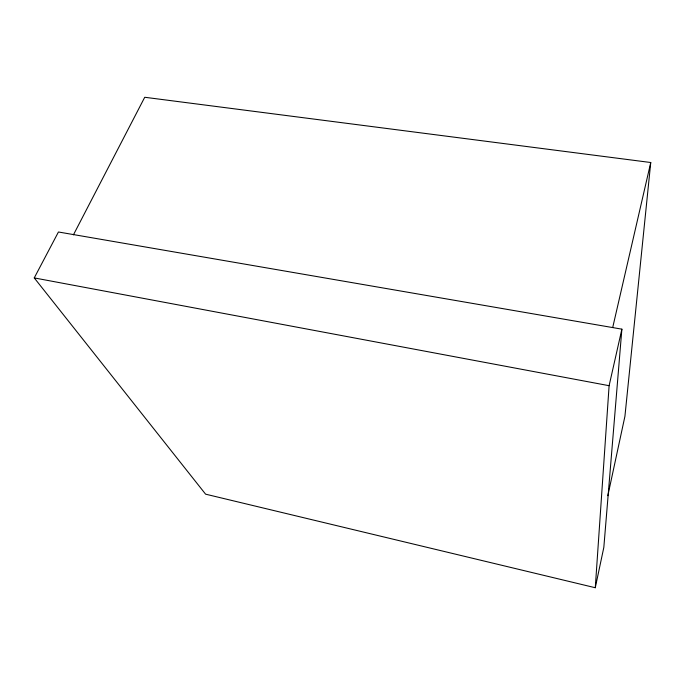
<?xml version="1.0" encoding="UTF-8"?>
<svg xmlns="http://www.w3.org/2000/svg" width="685" height="685" viewBox="0 0 685 685"><rect width="100%" height="100%" fill="white"/><g stroke="black" fill="none" stroke-linecap="round" stroke-linejoin="round"><path stroke-width="1.03" d="M595.274 587.73L609.111 385.698L621.877 329.16L58.439 231.992L34.25 277.913L205.594 494.168L595.274 587.73L603.827 547.392L621.877 329.16M73.423 234.852L144.732 97.27L650.75 162.516L624.925 416.309L607.835 495.683M612.758 327.284L650.75 162.516M34.25 277.913L609.111 385.698"/></g></svg>
